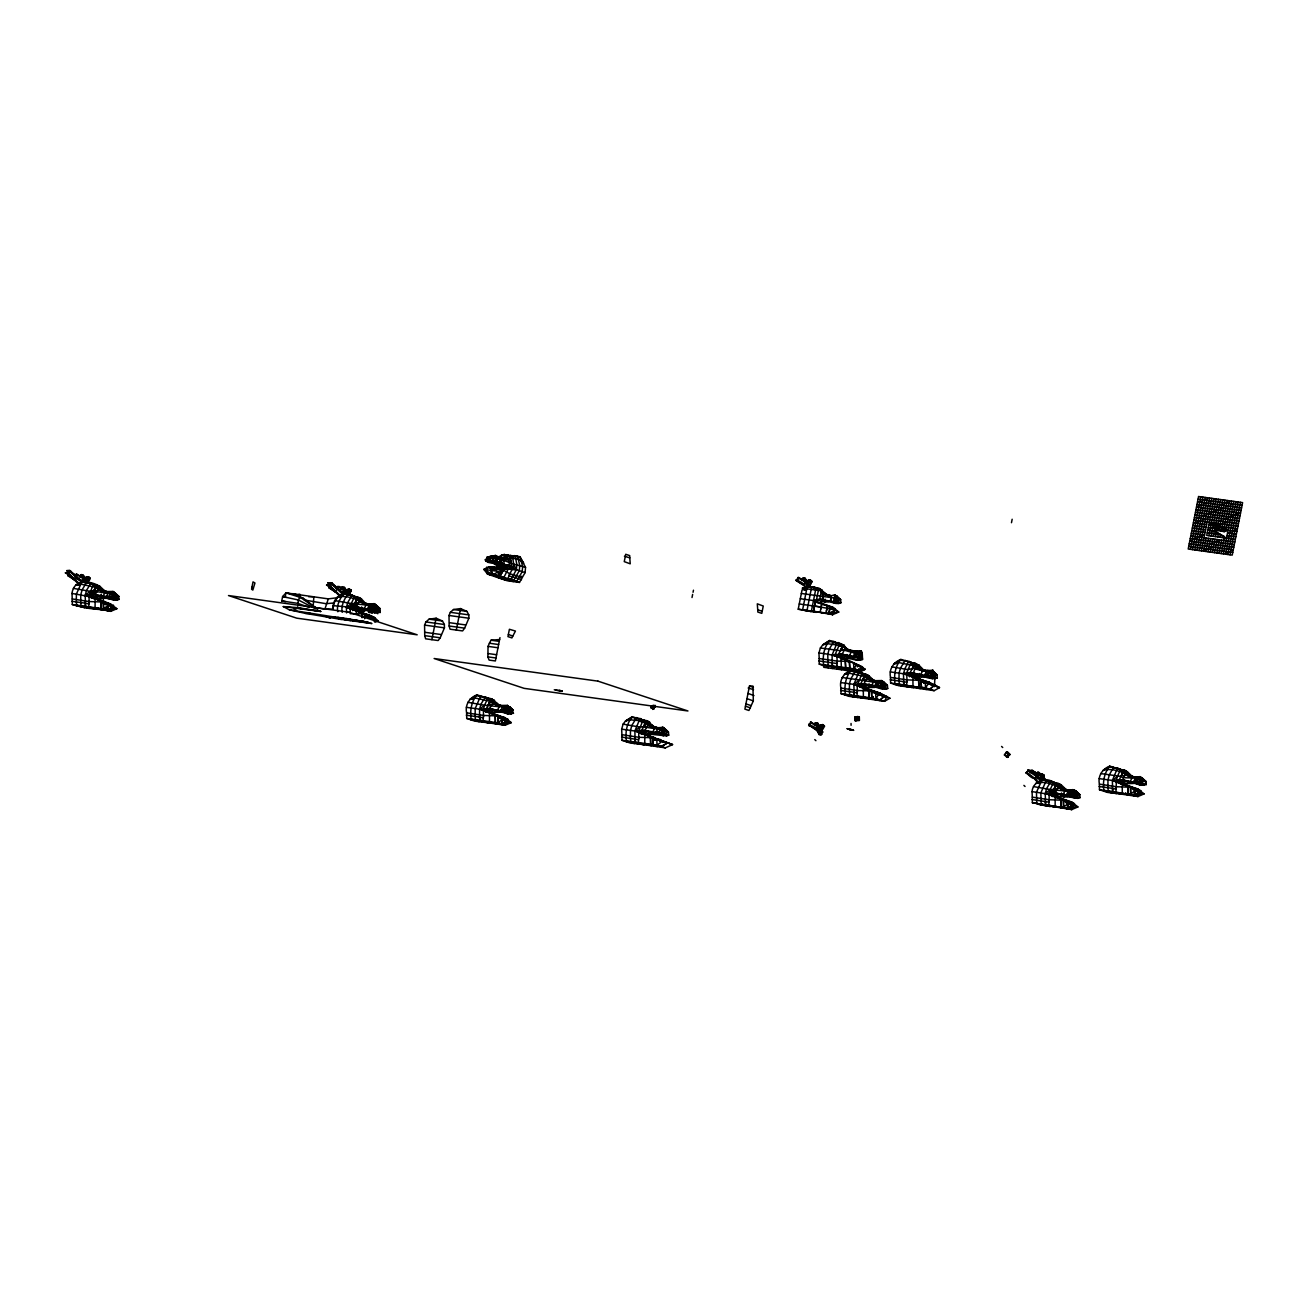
<?xml version="1.0" encoding="UTF-8"?>
<svg xmlns="http://www.w3.org/2000/svg" width="1308" height="1308" viewBox="0 0 1308 1308"><rect width="100%" height="100%" fill="white"/><g stroke="black" fill="none" stroke-linecap="round" stroke-linejoin="round"><path stroke-width="1.5" d="M837.071 665.985L837.055 669.156L838.575 666.557L837.038 669.14L836.515 667.325L832.477 665.985L832.101 662.747L832.15 654.867L837.104 642.931L843.774 645.106L846.276 648.179L852.538 651.956M651.253 708.413L651.221 706.614L653.673 709.181L651.204 707.481M652.741 709.426L654.703 705.911M655.161 707.121L655.128 705.323L653.673 709.181M1041.43 774.238L1041.381 776.723L1043.833 778.407L1043.833 775.039L1042.362 774.025L1041.43 774.238L1042.362 774.025L1042.296 776.462M818.955 653.052L819.2 658.545L837.169 661.096L836.924 666.606L840.913 667.93L841.404 669.745L859.618 672.377L865.062 669.336C851.737 660.376 835.256 654.36 818.955 653.052L820.378 647.983L822.797 644.86L829.566 640.56C841.992 642.015 848.729 655.046 862.315 654.49L862.512 659.494C855.645 662.404 848.401 655.57 841.453 659.608L842.761 658.578L849.53 662.306L846.946 660.327M832.15 654.867L842.761 658.578L832.15 654.867L842.09 654.163L847.78 656.044L849.987 658.431L850.135 655.373M853.454 696.951L845.377 694.27C844.167 685.703 845.606 676.906 851.279 670.056C843.824 672.786 839.082 680.16 840.913 688.057L857.345 690.51L857.018 696.003L863.885 698.276L884.535 701.301L889.914 698.243L880.088 693.142L861.89 686.913M923.857 670.824L917.595 667.064L915.093 663.974L900.885 659.428C893.429 662.142 888.704 669.516 890.519 677.413L906.951 679.882L906.624 685.359L913.491 687.648L934.157 690.673L939.536 687.616L929.694 682.514L905.087 674.241M1052.4 796.605L1052.629 795.444L1071.89 802.082L1077.89 806.954L1071.775 809.57L1037.358 804.109L1067.377 808.393L1067.688 803.864C1058.27 795.002 1044.258 793.466 1032.045 791.634C1032.813 781.023 1046.253 776.069 1054.183 782.838L1051.321 782.053M71.989 593.44L72.234 598.933L89.108 601.549L88.715 607.01L110.771 611.343L116.87 608.727C104.722 598.688 87.145 596.186 71.989 593.44C73.853 578.283 90.792 580.572 100.225 586.622L105.932 592.083L98.182 589.516L93.391 584.349L81.946 581.717L76.387 594.045L76.322 601.925L76.698 605.163L84.791 607.828M499.738 706.107L493.705 702.478L491.203 699.388L476.995 694.842C469.539 697.573 464.814 704.93 466.629 712.844L483.519 715.443L483.11 720.904L489.241 722.932L505.166 725.237L511.281 722.637L505.28 717.765L481.197 709.655M621.66 729.177L621.921 734.671L638.794 737.287L638.386 742.748L644.517 744.775L665.363 747.865L672.557 744.595L634.87 731.009L621.66 729.177L623.099 724.125L625.518 720.986L632.287 716.686L646.479 721.231L648.997 724.321L655.03 727.951L648.997 724.321M1032.045 791.634L1032.306 797.128L1049.18 799.744L1048.771 805.188L1071.775 809.57L1073.149 806.595M1126.499 773.764L1132.532 777.393L1126.499 773.764L1123.981 770.674L1109.789 766.128C1102.333 768.859 1097.592 776.216 1099.423 784.113L1116.296 786.729L1115.888 792.19L1122.019 794.218L1137.944 796.523L1144.059 793.923L1138.074 789.051L1113.975 780.941M498.495 577.858L507.177 580.736L519.472 582.436L525.097 572.61L516.415 569.732L498.021 567.361L488.734 566.855L483.846 569.389L487.573 574.114L498.544 577.858L510.79 579.558L516.415 569.732L516.856 564.451L515.27 556.472L507.291 555.491L499.901 558.794L504.774 557.502M525.097 572.61L525.538 567.329L519.865 556.701L514.191 555.606L508.272 559.432L503.547 560.298L488.391 556.865L485.252 559.889L487.835 562.276L509.777 565.465L516.415 569.732L513.635 564.124L512.491 556.211L502.092 554.772L499.149 556.734C507.014 559.268 517.788 556.129 523.691 563.274L519.865 556.701L522.644 566.364L522.203 571.645L516.578 581.471L504.283 579.771M934.501 686.651L934.975 674.617L932.784 670.154C923.906 671.495 914.733 668.617 909.354 661.374L900.231 660.197L894.116 663.728L897.239 663.467M503.547 560.298L513.635 564.124L513.292 567.786L496.893 565.514L492.871 563.143M753.326 700.924L752.918 686.062L749.451 686.062L744.89 709.132L748.928 710.473L753.326 700.924L746.966 698.635M919.589 673.506L919.164 677.201L916.27 677.985M94.846 609.038L85.51 606.372L85.2 595.271L95.255 594.6L98.182 589.516L105.441 591.559L112.962 591.445L114.941 592.884L114.09 597.903L116.935 600.159L119.044 599.391L118.717 596.35L116.281 593.995M646.479 721.231L630.391 719.858L625.518 720.986L631.633 717.454L640.74 718.632C646.087 724.796 654.082 729.226 662.649 727.199L664.611 728.621L663.777 733.641L666.606 735.897L668.731 735.145L668.404 732.104L665.952 729.733M848.957 650.027L844.935 649.062L861.907 652.496L860.386 660.262L858.538 657.989L842.09 654.163L844.935 649.062L856.527 652.038L861.465 651.27L862.512 659.494M90.138 583.319L91.07 582.894L86.622 590.202L85.2 595.271C97.168 597.135 105.703 605.473 116.87 608.727C102.122 610.983 86.524 608.743 72.3 604.541L72.234 598.933M361.629 606.928L361.155 610.623L359.16 611.686L354.386 609.969M424.724 635.639L424.577 625.093L425.918 621.954L429.073 619.158L436.136 618.21L442.464 621.006L444.377 624.505L444.442 627.84L440.224 637.781L438.164 640.544L425.623 638.811L424.724 635.639L440.224 637.781M449.151 626.009L449.004 615.479L450.344 612.324L453.5 609.528L460.563 608.58L466.891 611.376L468.804 614.874L468.869 618.21L464.651 628.151L462.591 630.93L450.05 629.197L449.151 626.009L464.651 628.151M489.241 722.932L474.788 721.133L466.711 718.452L466.629 712.844M487.982 722.948L479.905 720.267L479.529 717.046L479.595 709.165L481.017 704.096L485.464 696.788C491.971 704.865 501.88 707.71 511.869 709.263L513.455 713.301L508.223 714.021L489.666 708.495L479.595 709.165L466.384 707.35M499.983 637.617L495.372 660.965L489.094 660.099L487.868 656.878L488.048 646.381L489.405 643.242L491.007 640.233L499.623 639.498M644.517 744.775L630.064 742.977L621.987 740.295L621.921 734.671M643.274 744.792L635.181 742.11L634.87 731.009L639.808 719.073L643.062 720.103L638.876 730.6L634.87 731.009L639.825 727.068L643.454 726.954L660.295 729.406L668.404 732.104C658.807 737.418 648.621 729.21 638.876 730.6L649.667 734.18L666.606 735.897L655.897 732.349L641.917 730.011L645.302 723.095L652.676 725.548L655.602 727.82L647.852 725.253L644.942 730.338L656.06 734.033M800.3 598.721L813.494 600.536L819.871 602.824L821.865 601.745L822.34 598.067L825.266 602.22C830.449 600.192 835.796 605.49 840.93 602.726L840.603 599.669L838.15 597.315M837.79 666.704L846.75 669.81L841.338 667.211L841.044 657.842L859.47 665.559L865.062 669.336L858.522 670.366L823.304 665.494L819.266 664.153L819.2 658.545M863.885 698.276L849.055 696.346L840.979 693.665L840.913 688.057M862.266 698.161L854.173 695.48L853.862 684.378L858.8 672.443L865.471 674.601L867.989 677.691L873.286 680.634M869.133 683.855L868.659 687.55L866.664 688.629M913.491 687.648L898.678 685.719L890.585 683.038L890.519 677.413M911.872 687.534L903.795 684.852L903.485 673.751L904.907 668.682L908.422 661.815L919.066 665.298L924.2 670.579L916.254 667.947L907.589 669.533L891.696 666.851M1051.992 806.268L1032.372 802.736L1032.306 797.128M1049.605 805.908L1045.566 804.567L1045.255 793.466L1046.678 788.397L1051.125 781.089C1057.224 788.381 1066.02 791.863 1075.405 793.089L1074.833 795.64L1071.628 796.572L1057.976 793.825M1061.475 792.975L1060.984 796.654L1059.006 797.733M1122.019 794.218L1107.565 792.419L1099.488 789.738L1099.423 784.113M1120.776 794.234L1112.683 791.553L1112.372 780.451L1117.31 768.515L1127.398 771.802L1133.104 777.263L1125.354 774.696L1120.564 769.545L1113.386 767.469L1109.135 766.897L1103.02 770.428C1112.241 767.469 1121.479 772.423 1130.194 774.99M357.542 607.059L363.232 610.901L366.616 603.756L376.099 605.064L375.265 610.084L363.886 608.972M68.114 575.88L68.654 572.185L68.114 575.88L74.327 579.82L75.7 579.493L72.643 577.547M330.662 587.733L329.289 588.06L329.812 584.382L329.289 588.06L335.486 592.017L328.913 587.505L330.761 587.063M89.32 582.992L100.225 586.622L94.111 584.643L96.808 585.494L102.024 590.431L101.713 592.083M344.282 593.194L357.967 597.674L363.199 602.612L362.888 604.263M496.108 705.977L496.37 704.325L493.705 702.478M651.646 726.169L657.319 727.755M870.392 681.19L870.638 679.539L867.989 677.691M874.431 680.716L866.844 678.623L859.748 672.001M920.227 669.271L925.95 670.415M1077.285 792.223L1079.721 794.577L1080.065 797.635L1077.939 798.387L1075.111 796.131L1074.996 791.078L1073.018 789.64L1069.617 790.621C1058.63 788.708 1048.084 779.388 1035.903 783.443L1043.179 779.192M1064.794 789.623L1057.812 783.721L1051.125 781.089M1136.145 780.353L1135.606 782.952L1122.444 779.781L1141.001 785.291L1146.233 784.587L1145.906 781.546L1140.151 776.641L1136.734 777.606L1125.354 774.696L1122.444 779.781L1112.372 780.451L1099.178 778.62M813.87 609.577L815.358 601.942L813.494 600.536L819.789 598.95L828.258 601.598M1004.43 755.027L1006.817 751.789L1009.923 754.16L1007.552 757.414L1004.43 755.027L1005.411 755.354M1006.817 751.789L1008.942 753.833L1006.571 757.087L1008.942 753.833L1009.498 754.765M1007.781 752.116L1009.809 754.863L1006.048 752.28M73.412 588.371L90.154 591.33L92.606 595.32L95.615 587.357L103.005 589.794L103.07 592.034M333.164 605.62L353.781 607.517L356.79 599.538L354.55 596.546L352.244 595.075L343.121 593.897C336.581 596.007 332.036 602.367 333.327 609.283M1069.257 792.452L1068.554 796.016L1055.327 792.795L1052.678 793.515L1055.687 785.552L1052.678 793.515L1045.255 793.466L1050.21 789.525L1053.447 782.544L1042.018 779.895L1036.459 792.239L1036.77 803.341L1040.808 804.682M858.8 668.682L858.506 670.35L855.023 670.857L846.211 669.631L845.311 668.535L845.785 670.35M107.452 609.512L107.828 607.37M485.252 559.889L500.228 561.966L502.256 563.503L492.724 561.067L493.705 556.096L495.47 555.442L503.269 558.859L508.272 559.432L509.777 565.465L494.113 562.391L487.132 557.322L493.705 556.096L500.653 557.927L502.256 563.503L504.348 564.566L503.269 558.859L497.253 557.535L508.272 559.432L499.64 558.254M496.778 560.298L496.288 562.914L503.367 564.566L506.719 568.212L496.043 568.375L493.884 569.601L496.599 568.44L516.415 569.732M495.716 570.157L496.043 568.375L512.245 569.323L509.27 574.817M501.847 723.406L502.877 718.157L479.595 709.165L484.549 705.225L487.786 698.259L476.357 695.611L470.226 699.142L473.349 698.881M835.354 597.56L835.698 603.429L830.433 601.14L831.43 595.745L834.847 594.78L840.603 599.669L833.441 601.696L822.667 599.751L823.844 593.734L818.677 588.813L811.696 586.801L807.298 586.18L802.393 588.159L805.025 590.333M1067.508 807.706L1067.884 805.564M110.15 605.457L110.886 603.855L105.556 602.612L105.229 604.41L105.556 602.612L99.866 600.683L105.049 601.86M71.924 601.32L85.134 603.135L85.592 606.389L103.545 608.939L110.771 611.343L113.502 605.391L108.041 604.852L105.556 602.612M369.216 617.033L362.937 613.517M504.545 719.351L505.28 717.765L499.95 716.522L499.623 718.305L499.95 716.522L494.277 714.577L499.443 715.77M499.95 716.522L502.566 718.059L501.389 723.994L470.749 719.792M655.226 738.366L654.899 740.148L655.226 738.366L649.553 736.42L672.557 744.595L655.226 738.366L660.573 739.609L659.821 741.195M662.78 742.274L663.287 741.178L657.842 739.903L667.701 742.993L652.905 737.745L638.794 737.287M819.871 602.824L832.771 607.19L838.755 612.046L832.64 614.662L813.511 611.294L815.358 601.942L827.424 605.947L826.394 611.179M829.55 614.188L826.035 613.011L827.424 605.947L830.04 607.484L829.01 612.733M928.925 684.1L929.694 682.514L923.939 681.141L923.611 682.956L923.939 681.141L909.91 675.696L909.681 676.857M926.407 683.365L918.543 678.819L903.485 673.751L890.274 671.92M1071.89 802.082L1066.56 800.856L1066.216 802.687L1066.56 800.856L1060.886 798.91L1066.053 800.104M1072.347 804.175L1066.56 800.856M1132.221 787.056L1127.055 785.863L1135.344 789.345L1134.314 794.594M826.918 605.195L821.751 604.002L820.705 609.25M377.44 606.176L379.892 608.547L380.219 611.588L378.094 612.34L377.832 613.697L369.723 610.002L370.229 607.386L369.592 609.953L356.43 606.781L353.781 607.517L351.312 603.511L334.586 600.568M507.978 709.623L508.223 714.021L502.959 711.716L503.449 709.1M884.944 683.103L887.396 685.474L887.723 688.515L885.598 689.267L877.227 686.929L877.717 684.313M1059.284 798.387L1052.629 795.444L1058.924 793.858L1077.939 798.387L1069.568 796.049L1070.058 793.433M1136.227 780.385L1135.736 783.001L1141.001 785.291L1140.756 780.909M483.944 721.607L498.92 723.716L499.28 721.885M91.397 598.377L91.625 597.216L97.92 595.63L111.572 598.377L118.717 596.35L112.962 591.445L116.216 594.372L116.935 600.159L106.389 598.279L95.255 594.6L93.767 591.216L95.615 587.357L80.704 584.12L75.831 585.248L78.971 583.662M96.481 587.112L96.808 585.494M98.247 608.89L98.443 607.926M76.338 605.882L98.46 608.956L98.64 607.991M113.567 595.729L113.829 600.11L100.798 596.432L101.239 594.175M98.46 608.956L104.526 609.822L104.885 607.991M105.572 604.525L105.915 602.743L100.781 600.503L100.994 608.645L107.681 610.869M107.779 606.144L106.994 610.084L112.325 607.239L107.305 610.198L104.526 609.822M108.09 606.242L107.305 610.198L107.632 605.669L103.545 608.939L103.348 602.023L89.108 601.549M103.381 603.299L108.335 604.95L105.915 602.743L89.058 596.579L89.124 602.726M111.769 597.364L111.572 598.377L113.976 595.761L114.761 597.445L119.044 599.391M285.487 601.566L281.743 600.961L282.61 596.579L285.994 592.867L328.308 598.884L337.235 597.723L334.096 602.972L332.886 609.087L324.858 609.185L313.103 607.19L313.871 596.742L308.704 596.726M285.438 595.68L285.994 592.867L296.246 594.944L303.505 598.426L317.648 609.103M324.858 609.185L328.308 598.884M352.244 595.075L347.781 602.383L346.358 607.452L346.604 612.945M352.571 610.558L352.882 608.531L351.443 609.168M354.893 610.313L355.122 609.168L353.389 609.806M358.474 597.887L350.495 595.173M362.823 604.247L363.084 602.955L370.72 604.607L374.137 603.642L379.892 608.547L375.265 610.084L364.131 608.694L363.232 610.901M361.319 612.487L361.629 610.901L360.436 612.177M363.232 613.452L363.542 611.882L361.956 612.7L346.358 607.452L351.312 603.511L354.55 596.546L361.384 598.802L364.18 601.991C355.465 599.424 346.228 594.47 337.006 597.429L340.145 595.859M369.199 617.033L374.677 617.589L378.045 620.924L374.987 622.216M366.175 614.94L369.51 617.131L363.608 613.419M372.012 613.174L372.322 611.637L374.791 613.288L374.824 609.381M372.747 610.574L373.352 607.435M374.104 608.678L370.965 604.999L379.892 608.547L365.978 604.999L356.79 599.538L354.942 603.397L356.43 606.781L378.094 612.34L375.265 610.084L375.527 608.776L380.219 611.588L379.99 612.7L379.156 611.964M431.885 639.677L436.136 618.21M456.312 630.064L460.563 608.58M487.443 558.925L485.971 561.263L492.724 561.067L493.705 556.096L499.46 559.023L500.228 561.966M494.113 562.391L494.31 561.361M493.868 569.585L504.103 568.98L499.999 576.19L489.83 574.784L489.601 572.871M493.443 574.212L513.325 581.586M495.683 570.157L496.043 568.375M496.599 568.44L496.255 570.239L496.599 568.44L488.734 566.855M497.629 563.65L496.958 567.034L498.021 567.361M504.643 578.708L498.708 576.763L498.888 575.798M499.018 576.812L499.215 575.847M504.365 554.968L513.652 556.472M506.981 557.11L507.291 555.491L510.496 556.75M507.7 555.409L516.856 555.998L520.388 557.715M500.326 705.977L491.841 698.897L480.608 696.183L475.196 708.56L475.131 716.441L475.507 719.662L483.584 722.343M483.012 696.837L494.62 700.516L484.532 697.229M485.791 712.271L486.02 711.111L492.315 709.541L505.967 712.288L513.112 710.26L507.357 705.355L499.836 705.47L492.576 703.41L489.666 708.495L502.828 711.666L503.367 709.067M490.876 701.006L491.203 699.388M491.694 699.6L484.222 697.377M521.303 578.152L521.679 576.223M498.561 723.602L498.92 721.771M502.076 724.763L495.389 722.539L495.176 714.413L502.027 719.564L511.281 722.637L501.389 723.994L502.566 718.059L507.896 719.302L505.166 725.237L497.939 722.85L479.987 720.299L479.529 717.046L466.318 715.214M483.519 715.443L497.743 715.934L502.877 718.157L501.7 724.092L498.92 723.716M504.103 709.77L505.967 712.288L506.588 709.149M642.473 720.201L639.726 718.975M641.067 734.115L641.296 732.954L647.591 731.385L658.169 733.575L652.643 732.251L655.112 727.313L657.859 727.886M646.97 721.444L639.498 719.22M626.025 741.636L647.918 744.644L648.114 743.663M639.22 743.451L648.13 744.71L648.327 743.729M638.811 738.464L638.729 732.333L655.602 738.48L655.243 740.263L655.602 738.48L650.452 736.257L650.665 744.383L657.352 746.606M657.842 739.903L660.524 741.015L656.861 739.412L656.992 745.936L660.802 746.459M658.169 740.001L655.602 738.48M661.456 733.101L661.243 734.131L664.905 728.72L662.649 727.199L665.903 730.109L664.905 728.72L664.448 733.199L655.897 732.349L658.66 727.706L664.611 728.621L665.02 730.632L668.404 732.104L664.905 728.72M692.014 597.527L692.635 594.404M693.06 592.279L693.469 590.202M816.715 612.357L798.223 609.217L802.033 589.99L806.774 588.829L820.198 590.676M830.367 601.14L831.43 595.745L823.795 594.094L827.801 595.402L819.315 588.322L811.696 586.801L807.02 610.427L811.058 611.768M814.671 587.783L807.298 586.18L802.621 609.822L806.66 611.163M816.862 588.42L819.969 589.287L815.996 587.962L811.418 611.032L815.473 612.373M818.677 588.813L816.503 599.783L825.266 602.22L825.135 599.178M819.789 598.95L821.195 591.903L824.874 593.129M821.751 604.002L820.116 612.209L823.484 613.338M834.014 611.686L832.64 614.662L828.863 613.419L830.04 607.484L835.387 608.727L832.019 608.776M838.101 597.691L837.104 596.301L834.177 598.001L838.804 603.479L833.441 601.696L834.847 594.78L837.006 596.71M835.976 601.222L837.104 596.301L835.976 601.222L835.665 598.214M828.242 667.93L827.719 666.099L823.664 664.758C822.454 656.191 823.893 647.395 829.566 640.56L822.797 644.86L827.67 643.732L836.401 644.909L846.276 648.179L846.75 649.994L843.774 645.106L838.036 642.506M833.817 642.097L836.793 643.078L828.912 641.312M843.774 645.106L843.447 646.708L845.295 646.97M846.211 669.631L846.57 667.799L849.71 669.14L846.211 669.631L850.249 670.971M855.236 671.037L850.756 669.549M855.448 657.434L856.168 653.869M854.255 669.058L850.609 670.236L858.522 670.366L862.577 666.867L853.568 663.074L853.911 668.829L858.506 670.35L855.383 669.206L855.023 670.857L859.618 672.377M855.154 664.497L857.819 664.873M858.735 656.976L858.538 657.989L838.771 653.738L842.303 646.871L840.374 650.697L820.378 647.983M847.617 674.094L844.51 674.356L850.625 670.824L868.888 675.745L861.596 672.917L868.888 675.745L874.594 681.19M860.075 687.485L860.304 686.34L866.583 684.754L880.251 687.501L887.396 685.474L881.641 680.569L874.104 680.683L866.844 678.623L863.934 683.708L853.862 684.378L840.668 682.563M865.16 676.22L865.471 674.601M865.978 674.814L862.79 673.751M845.017 695.006L872.926 698.848L873.286 697.017M858.212 696.821L873.09 698.897L873.45 697.066M880.856 684.362L880.251 687.501L881.984 685.605L885.598 689.267L883.897 682.089L882.769 687.011L863.934 683.708L882.491 689.234L882.328 686.308M882.769 687.011L883.341 684.133L887.396 685.474L878.469 681.926L882.769 687.011L882.557 684.983M911.071 662.943L908.341 661.701M914.766 665.592L915.093 663.974M924.102 681.19L923.742 683.005L924.102 681.19L909.91 675.696L916.205 674.111L929.857 676.857L937.002 674.83L937.329 677.887C925.933 681.501 915.093 668.993 903.485 673.751M894.623 684.378L925.639 687.959M921.126 681.615L926.538 683.397L923.939 681.141M930.053 675.844L929.857 676.857L932.179 674.339L932.375 676.383L935.22 678.639L913.409 673.031L914.913 668.879L912.706 667.652L913.622 665.739L921.584 668.372L921.666 670.628M934.566 672.476L937.002 674.83L928.091 671.298L932.375 676.383L933.225 671.364L927.274 670.448L924.494 675.091L932.375 676.383L933.634 673.375L937.002 674.83L934.304 673.947M1011.476 522.709L1012.163 519.243M1053.807 782.691L1048.542 780.811L1049.441 782.086M1057.404 785.797L1057.812 783.721M1058.303 783.933L1050.831 781.71M1069.503 796.049L1070.206 792.485M1032.372 802.736L1067.361 808.393L1068.145 804.436M1069.045 803.079L1077.89 806.954L1068.145 807.625M1073.018 789.64L1069.045 790.163L1066.282 794.806L1069.257 794.332L1070.68 791.863L1074.996 791.078L1065.497 789.754L1063.028 794.708L1071.628 796.572L1071.841 795.558M1062.93 789.002L1070.565 790.653L1073.966 789.689L1079.721 794.577L1072.576 796.605L1072.789 795.591M1075.405 793.089L1069.862 791.013L1079.721 794.577L1077.694 794.365L1076.239 791.209L1075.111 796.131L1074.326 794.724L1074.162 796.098L1066.282 794.806M1075.111 796.131L1076.239 791.209M1114.04 767.682L1116.999 768.663L1113.386 767.469L1109.397 774.777L1107.974 779.846L1107.909 787.727L1108.285 790.948L1116.362 793.629M1118.258 768.074L1117.31 768.515M1124.488 770.886L1115.789 768.123M1103.527 791.078L1125.42 794.087L1125.616 793.106M1116.721 792.893L1125.632 794.152L1125.828 793.171M1136.374 779.437L1135.671 783.018L1119.419 779.47L1122.804 772.538L1120.956 776.396L1100.6 773.568M1135.344 789.345L1134.183 795.28L1137.944 796.523L1140.69 790.588L1135.344 789.345L1139.431 792.403L1134.183 795.28L1125.42 794.087M1120.564 769.545L1117.326 776.511L1112.372 780.451L1135.671 789.443L1134.494 795.378L1125.632 794.152M1125.681 785.421L1118.814 782.397L1125.093 780.827L1138.745 783.574L1138.957 782.544M1120.956 776.396C1125.027 780.304 1147.247 774.107 1141.279 783.083L1144.108 785.34L1130.145 781.694L1132.614 776.756L1142.26 778.113L1145.906 781.546L1143.862 781.317M1190.394 549.311L1200.793 496.844M1192.602 549.622L1203 497.154M1194.809 549.916L1205.191 497.449M1197 550.227L1207.398 497.759M1199.207 550.537L1209.589 498.054M1201.398 550.832L1211.797 498.364M1203.605 551.142L1206.205 538.029M1213.987 498.675L1206.728 535.397L1235.324 539.354M1205.812 551.436L1208.396 538.324M1208.919 535.708L1216.195 498.969M1208.003 551.747L1210.603 538.634M1211.126 536.002L1218.402 499.28M1210.211 552.058L1212.81 538.929M1213.317 536.313L1220.593 499.574M1215.868 530.688L1216.947 525.195L1211.306 523.625L1208.805 524.9L1237.401 528.857M1212.402 552.352L1215.001 539.239M1215.524 536.607L1222.8 499.885M1221.214 553.578L1224.55 536.672L1214.364 531.064L1217.503 530.28L1218.304 526.225L1216.947 525.195M1214.609 552.663L1217.208 539.534M1217.732 536.918L1218.435 533.304M1218.304 526.225L1225.007 528.465L1226.43 530.835L1224.337 531.653L1218.958 530.672L1224.991 500.196M1216.8 552.957L1219.399 539.844M1219.923 537.228L1220.478 534.432M1221.116 531.195L1227.198 500.49M1219.007 553.268L1221.607 540.155M1222.13 537.523L1222.522 535.544M1223.323 531.506L1229.406 500.8M1224.337 531.653L1224.975 528.432M1223.748 536.231L1223.454 537.702L1224.55 536.672M1225.645 531.146L1231.596 501.095M1223.405 553.873L1233.804 501.405M1225.612 554.183L1235.995 501.7M1227.803 554.478L1238.202 502.01M1230.01 554.788L1240.393 502.321M656.861 739.412L667.571 742.944L661.161 746.476L656.812 745.151M492.969 574.147L498.708 576.763M799.253 603.969L814.557 606.095L813.511 611.294L798.223 609.217M813.919 609.266L813.511 611.294L828.863 613.419L838.755 612.046L830.04 607.484M871.733 681.157L871.684 678.917L864.294 676.465L860.926 683.397L877.161 686.945L877.635 684.28M1068.489 795.967L1069.028 793.367M105.539 604.525L105.915 602.743M108.335 604.95L103.348 602.023L103.545 608.939M855.923 654.768L855.383 657.384L849.268 655.897L851.917 651.008L861.465 651.27L855.955 651.58L853.176 656.207L861.056 657.499L861.318 656.191M1135.001 792.566L1135.671 789.443L1127.97 785.699L1128.166 793.825L1134.87 796.049M926.538 683.397L929.694 682.514L912.886 676.89L913 686.209L920.26 688.613M496.648 560.282L496.092 562.898L487.835 562.276L489.421 559.742M107.125 609.397L107.583 607.288M494.342 569.65L486.625 567.378L487.573 574.114L498.561 575.634L519.472 582.436M95.255 594.6L114.09 597.903L115.218 592.982L116.216 594.372M513.455 713.301L503.596 710.031L500.621 710.506L508.501 711.797L509.482 706.827L503.384 705.862L500.621 710.506L497.367 710.408L499.836 705.47L502.321 707.138M1135.949 779.781L1138.745 783.574L1141.949 782.642L1142.26 778.113L1137.796 778.849L1136.374 781.317L1133.398 781.792L1136.161 777.148L1140.151 776.641L1143.405 779.552L1142.26 778.113L1137.796 778.849L1136.979 777.998L1145.906 781.546L1142.26 778.113M502.583 558.287L497.253 557.535L502.501 558.647M73.101 577.825L74.572 579.084L76.469 576.305L69.864 570.533L66.692 570.68L70.828 571.351L68.13 574.457L65.4 572.871L68.932 574.13M330.09 586.327L326.575 585.052L329.305 586.638L331.987 583.531L327.85 582.861L331.038 582.714L337.644 588.486L335.747 591.281L334.259 590.022M106.389 598.279L99.98 598.426L89.206 594.862L93.391 584.349M372.061 612.929L370.965 611.31L370.687 612.733L369.248 610.885L368.938 612.504L367.548 610.476L361.155 610.623L350.364 607.043L351.312 603.511L365.978 604.999M499.215 706.729L484.549 705.225L483.6 708.756L494.375 712.337L500.784 712.19M862.054 673.473L857.868 683.97L868.659 687.55L875.052 687.403M1045.255 793.466L1051.681 795.411L1054.689 794.659L1049.261 793.057L1050.21 789.525L1064.875 791.013M1117.326 776.511L1116.378 780.042L1127.169 783.623L1133.562 783.476M115.218 592.982L114.663 595.009L118.717 596.35L116.69 596.137M92.606 595.32L93.767 591.216L110.624 593.668L118.717 596.35L116.02 595.451M353.781 607.517L354.942 603.397M253.409 588.11L252.836 590.088L251.577 589.205L253.016 581.88L254.962 582.992L253.409 588.11L251.986 587.129M82.159 582.42L82.142 580.654L83.712 578.725L84.628 579.379M337.415 586.818L337.889 588.028C335.224 583.221 350.282 590.595 342.974 593.701L343.334 594.6M796.196 580.49L798.469 577.335L806.153 581.798L804.011 583.973L804.616 585.494M798.599 579.166L797.896 577.596L798.926 578.299M808.753 725.073L809.08 724.223M820.508 725.008L823.01 724.632L820.508 725.008L823.01 724.632L824.58 726.545L820.41 728.245L818.121 726.627L816.225 729.423L817.811 730.404M522.186 577.417L509.842 573.754L507.847 578.872L498.511 577.58M495.47 555.442L487.132 557.322L500.048 558.483L492.724 561.067L493.492 559.235L492.446 560.413M832.64 614.662L834.226 611.212M1069.437 807.396L1068.685 809.096L1065.17 807.919M1071.775 809.57L1073.361 806.12M1137.944 796.523L1139.53 793.073M502.893 711.732L486.641 708.184L490.026 701.251L497.4 703.704L497.465 705.944M877.521 698.407L876.736 700.107L869.28 697.638L854.255 695.513L853.797 692.259L840.603 690.428M112.995 606.487L113.502 605.391M507.39 720.397L507.896 719.302M1140.184 791.683L1140.69 790.588M929.775 689.332L903.877 684.869L903.419 681.631L890.208 679.8M1032.306 776.968L1025.946 772.881C1025.979 771.377 1031.799 779.748 1034.579 778.162C1041.315 774.761 1026.469 767.207 1028.153 771.033L1036.083 776.118M1028.529 770.232L1025.946 772.881M488.178 705.11L490.026 701.251L475.098 698.014L470.226 699.142M643.454 726.954L645.302 723.095L639.105 721.051M842.09 677.495L862.446 680.324L864.294 676.465L849.383 673.228L844.51 674.356M512.834 636.015L511.919 637.928L507.945 636.604L509.401 629.279L515.45 631.061L512.834 636.015L508.354 634.527M911.104 662.649L906.591 673.048L919.164 677.201L924.805 676.808M101.517 595.238L99.98 598.426L97.986 599.505M821.865 601.745L823.402 598.557M931.819 685.147L932.359 684.068L918.265 679.195L926.375 682.302M87.734 577.073L88.584 576.73L86.083 577.106L88.535 576.763L90.17 578.643L89.091 580.817L86.312 581.946M86.835 580.18L88.29 581.128L89.99 577.695L85.821 579.395L84.35 578.447L88.584 576.73L86.083 577.106M347.993 592.377L349.449 593.325L351.149 589.892L347.258 589.287M811.549 581.651L810.404 580.082L807.968 580.425L810.47 580.049L807.968 580.425M822.634 725.286L817.974 726.659L818.775 726.349L810.437 722.163L816.029 725.515M823.026 728.409L824.416 725.597L820.23 727.297M911.692 669.582L913.622 665.739L898.988 662.6L894.116 663.728M116.935 600.159L106.21 596.611L108.989 591.968L114.941 592.884L115.349 594.895L109.807 592.818L114.09 597.903L113.894 595.859M367.385 608.792L370.148 604.149L374.137 603.642L376.099 605.064L371.783 605.849L370.36 608.318L367.385 608.792L378.094 612.34M857.345 666.884L857.885 665.805L865.062 669.336L855.023 670.857M885.598 689.267L874.889 685.719L877.652 681.092L883.603 681.991L884.012 684.002L862.446 680.324M356.43 606.781L359.34 601.696L370.72 604.607L359.34 601.696L364.965 603.577M1060.919 794.643L1055.327 792.795L1058.237 787.71L1069.617 790.621L1058.237 787.71L1062.031 788.986M476.357 695.611L476.995 694.842C471.338 701.693 469.899 710.489 471.109 719.057L479.186 721.738M631.633 717.454L632.287 716.686C626.614 723.537 625.175 732.333 626.385 740.9L634.462 743.582M900.231 660.197L900.885 659.428C895.212 666.279 893.789 675.075 894.983 683.643L903.076 686.324M1109.135 766.897L1109.789 766.128C1104.115 772.979 1102.677 781.775 1103.887 790.343L1111.964 793.024M912.706 667.652L910.106 672.623L922.107 676.596M1033.712 772.374L1033.99 771.556L1042.574 776.56L1042.165 777.312M81.341 575.144L83.205 574.915L87.145 582.027M340.865 589.303L341.993 587.21L344.364 587.112L348.32 594.208L350.985 595.663M342.5 587.325L346.784 593.832M801.575 580.441L802.703 578.332L805.074 578.234L810.012 587.129M802.098 580.572L803.537 577.858L808.475 586.736M806.513 589.319L807.641 587.227L802.703 578.332L805.074 578.234L809.211 586.082M814.083 724.943L815.244 722.915L817.614 722.817L822.552 731.712L821.62 734.54L819.249 734.638L815.097 727.166M815.767 723.046L821.015 731.319L822.552 731.712M819.249 734.638L821.015 731.319M828.177 643.144L829.566 640.56M498.561 575.634L502.059 569.503L492.822 574.833L490.778 570.353L497.907 571.334L498.561 575.634L502.059 569.503L509.842 573.754M86.214 582.273L86.998 581.831L82.224 589.597L80.785 594.649L80.736 602.53L81.112 605.768L89.189 608.449M347.372 594.47L348.157 594.012L347.372 594.47C344.135 599.865 340.848 605.8 342.206 612.34M635.884 718.027L636.669 717.569L631.895 725.335L630.472 730.404L630.407 738.284L630.783 741.505L638.86 744.187M833.948 641.443L829.174 649.193L827.751 654.262L828.078 665.38L832.117 666.72L832.656 668.535M855.661 670.939L850.887 678.705L849.464 683.773L849.399 691.654L849.775 694.875L857.868 697.556M904.498 660.753L905.283 660.311L900.493 668.077L899.07 673.146L899.021 681.027L899.397 684.248L907.474 686.929M1046.269 780.467L1049.883 781.661L1046.269 780.467L1040.857 792.844L1041.168 803.962L1045.206 805.303M499.999 576.19L503.155 570.615M106.21 596.611L109.202 596.137L110.624 593.668L113.649 593.113M503.596 710.031L505.019 707.563L509.482 706.827L513.112 710.26L510.414 709.361M655.897 732.349L658.872 731.875L660.295 729.406L663.319 728.867M853.176 656.207L856.168 655.749L857.574 653.281L860.599 652.725M874.889 685.719L877.864 685.245L879.287 682.776L882.311 682.236M924.494 675.091L927.486 674.617L928.909 672.149L931.934 671.609M1040.694 779.65L1042.574 776.56M74.572 579.084L67.444 572.871L65.4 572.871L67.738 573.133L73.788 579.411M335.747 591.281L328.619 585.068L326.575 585.052L328.913 585.314L334.946 591.592M1033.99 771.556L1042.362 776.87M653.624 705.176L655.194 706.255L652.757 708.56L651.286 707.546L652.708 705.437M1007.994 756.809L1004.544 754.34M82.044 582.665L82.29 581.864L85.429 582.861L83.696 581.308L81.685 582.338L70.256 571.302M329.959 585.69L329.06 585.87L340.603 597.004M331.414 583.482C334.063 581.946 327.049 586.932 329.861 585.592M510.692 579.542L512.818 576.844L521.5 579.722M340.031 596.857L342.402 594.437M805.924 589.712L807.51 587.75M1029.887 772.848L1031.93 770.314L1032.911 770.641L1042.263 780.762M1037.604 772.636L1039.043 772.39L1045.73 779.617M84.284 578.479L76.583 574.016L74.556 576.256L82.142 580.654M77.058 574.98L76.142 574.572M804.044 585.739L796.098 580.441L796.539 579.64L804.011 583.973M796.915 580.785L796.425 579.575M809.194 724.518L808.998 725.924L811.009 721.918M809.456 725.368L816.584 730.322M66.692 570.68L69.864 570.533L67.738 573.133M68.13 574.457L70.828 571.351M328.913 585.314L331.038 582.714L327.85 582.861M329.305 586.638L331.987 583.531M492.724 561.067L493.656 560.02M505.967 712.288L508.289 709.754L508.501 711.797L511.33 714.054L510.627 708.266L509.482 706.827L505.019 707.563L504.201 706.712L513.112 710.26L509.482 706.827L505.019 707.563L508.501 711.797L509.744 708.789M833.441 601.696L836.548 598.328L840.603 599.669L839.344 598.688M1071.628 796.572L1073.378 794.675L1074.162 796.098L1070.68 791.863L1073.705 791.307M1072.576 796.605L1075.683 793.237M1138.745 783.574L1140.494 781.677L1141.279 783.083L1133.398 781.792M1143.192 780.647L1145.906 781.546L1141.851 780.189L1141.949 782.642L1146.233 784.587M70.321 571.367L82.486 582.06M329.273 586.066L332.003 583.008L343.661 594.241L342.859 594.519M89.206 594.862L94.732 589.27L96.923 591.38L92.852 593.963M350.364 607.043L355.907 601.467L358.098 603.56L354.01 606.144M1049.261 793.057L1054.804 787.465L1056.995 789.574L1052.907 792.141M861.056 657.499L862.315 654.49L856.773 652.43L861.056 657.499L858.538 657.989L860.272 656.093L861.056 657.499L860.86 655.471M497.939 722.85L497.743 715.934L497.939 722.85L502.027 719.564L501.7 724.092L506.719 721.133L502.877 718.157M1049.18 799.744L1063.404 800.218L1063.6 807.134L1067.688 803.864L1072.38 805.417L1067.361 808.393M1116.296 786.729L1130.521 787.22L1130.717 794.136L1134.821 790.85L1144.059 793.923L1134.183 795.28L1112.765 791.585L1112.307 788.332L1099.112 786.5M85.2 595.271L90.154 591.33L93.767 591.216M858.816 680.438L853.862 684.378L884.273 696.379L880.284 699.894L872.926 698.848M509.025 561.737L510.692 560.462L510.382 558.271L511.101 562.685M621.987 740.295L657.09 745.119L662.339 741.211L667.472 742.911L661.292 746.525L648.13 744.71M358.343 611.457L359.847 610.362L359.536 611.882L374.677 617.589L371.325 617.638M854.974 720.594L859.405 720.332L859.323 716.931L857.378 716.604L854.876 717.193L854.974 720.594L859.405 720.332M862.315 654.49L860.926 655.455L862.185 656.452L860.141 656.24L860.386 660.262M1031.145 770.772L1031.93 770.314L1041.299 780.435L1040.514 780.892L1031.064 770.69L1032.911 770.641L1036.786 775.66M1043.964 779.764L1037.277 772.521L1038.062 772.063L1046.089 780.745M501.389 723.994L506.588 721.084L502.566 718.059M828.863 613.419L834.063 610.509M1067.998 808.328L1073.198 805.417M492.397 713.416L494.375 712.337M636.473 731.499L647.673 735.243L649.667 734.18M1125.174 784.686L1127.169 783.623M355.514 610.509L357.444 609.479L357.133 611.049L355.514 610.509L359.16 611.686M507.831 554.755L502.092 554.772L512.213 556.047M76.6 575.536L76.583 574.016M490.778 570.353L493.999 568.898M343.595 594.045L344.854 593.489L343.121 593.897C339.933 599.342 336.303 605.097 337.807 611.735M1042.476 780.059L1043.751 779.503M501.504 559.611L503.269 558.859M346.98 591.576L347.16 592.524L351.329 590.824L348.893 589.254L349.694 588.943L345.525 590.644L346.98 591.576L351.149 589.892L350.25 592.998L347.47 594.143M809.668 580.376L810.47 580.049L806.235 581.766L807.69 582.714L811.859 581.03L810.96 584.136L808.181 585.265M820.721 729.848L823.5 728.72L821.571 727.461M74.801 575.863L76.469 576.305M335.96 588.044L337.644 588.486M490.974 570.386L493.312 574.899L483.846 569.389L490.974 570.386L494.489 568.964M349.449 593.325L350.25 592.998L348.304 591.739M504.512 554.281L503.155 554.805L517.723 556.799L519.75 565.399L519.309 570.68L513.684 580.523L501.389 578.823M802.393 588.159L810.453 586.131M844.886 655.243L847.012 654.556L847.29 658.218L844.886 655.243L838.591 656.829M841.6 656.076L844.772 655.128L844.33 658.823L841.6 656.076L835.272 654.163L839.785 643.781L833.18 641.885M369.657 610.019L359.079 607.828L352.8 609.397L346.358 607.452M68.212 575.193L74.327 579.82M74.85 576.141L76.6 576.37L71.94 573.411M296.246 594.944L299.712 594.159L300.235 597.576M840.374 650.697L843.595 649.994L851.246 652.251M1055.638 794.692C1061.72 798.518 1068.538 795.444 1074.833 798.338L1074.587 793.956M491.759 557.96L487.132 557.322L493.705 556.096L499.46 559.023L492.92 557.829M487.132 557.322L493.705 556.096L499.46 559.023M1032.453 772.243L1034.17 771.916L1037.62 775.579L1035.119 772.946M1035.609 779.143L1037.326 778.816M114.941 592.884L110.624 593.668L113.322 594.568M861.907 652.496L857.574 653.281L860.288 654.163M664.611 728.621L660.295 729.406L659.477 728.556L665.02 730.632L663.467 730.632M375.837 607.19L376.393 605.163L377.849 608.318M858.686 717.046L856.822 717.52M850.609 670.236L854.124 669.745L849.791 668.323L849.383 661.341L837.169 661.096M374.807 605.31L371.783 605.849L374.48 606.749M374.219 621.447L378.045 620.924L368.807 617.85L361.956 612.7L362.087 617.425M357.983 611.523L350.217 608.776L350.282 613.73L366.943 613.893L366.126 615.643L369.477 614.4L368.807 617.85L364.507 614.22L364.605 617.67M78.954 584.97L75.831 585.248L78.938 585.216M334.096 602.972L325.954 603.675L304.404 600.029M489.65 556.407L493.705 556.096M851.067 729.504L847.306 728.67M852.587 730.011L851.639 729.815L853.568 730.338L849.513 729.521M862.152 687.73L880.088 693.142L876.932 693.305L862.446 687.828M1071.154 803.684L1074.506 803.619L1069.176 802.393M283.28 606.585L320.787 611.474L297.815 607.631L283.28 606.585L289.379 609.839L333.442 616.869L341.552 619.42L371.93 623.524L337.513 618.079M289.379 609.839L305.402 613.387L310.585 613.403M906.951 679.882L921.061 680.324L933.896 685.735L929.906 689.251L925.361 688.597M857.345 690.51L871.455 690.951L884.273 696.379L880.153 699.845L873.09 698.897M499.149 556.734L501.029 556.767M635.099 718.599L638.288 718.681M554.265 689.774L562.162 691.115L559.219 690.362L560.854 690.673M500.326 568.555L508.142 569.127L503.825 577.482L493.901 576.109M494.8 563.879L511.755 566.217L510.692 560.462M512.491 556.211L515.27 556.472M513.635 564.124L525.538 567.329M915.714 663.483L908.112 661.962L915.714 663.483L919.066 665.298L919.164 667.538M89.827 583.482L92.917 583.793M355.286 596.824L361.384 598.802L354.092 595.99L354.615 596.857M1127.414 774.025L1127.398 771.802L1124.618 770.183L1118.438 769.055M652.676 725.548L647.117 720.741L640.936 719.613M1055.997 783.329L1061.229 784.849L1055.131 782.871L1061.229 784.849L1066.936 790.31L1062.979 788.642L1070.565 790.653M863.28 687.518L869.019 691.327L869.28 697.638L884.535 701.301L886.922 696.445L863.28 687.518L863.394 696.837L870.654 699.24M305.402 613.387L341.323 619.485L333.442 616.755M346.751 618.586L368.48 622.379L350.724 619.894M506.719 568.212L496.958 567.034L496.893 565.514M907.834 686.193L929.775 689.218L933.896 685.735L925.246 682.073L925.524 687.812L934.157 690.673M89.549 607.713L91.625 607.975M503.367 564.566L496.19 562.931M819.266 664.153L853.911 668.829L856.577 664.873L862.054 667.554M921.388 687.289L921.061 680.324L921.388 687.289L925.524 687.812L928.255 683.871L936.528 685.817L918.543 678.819L918.886 687.011L926.342 689.48M814.557 606.095L833.229 609.266M647.918 744.644L653.837 745.429M654.196 745.56L656.992 745.936M1198.079 499.166L1242.077 505.248M1197.556 501.781L1241.554 507.864M1197.033 504.414L1241.047 510.496M1196.509 507.03L1240.524 513.112M1196.003 509.662L1240 515.744M1195.479 512.278L1239.477 518.36M1194.956 514.911L1238.97 520.976M1194.433 517.527L1238.447 523.609M1193.91 520.159L1237.924 526.225M1193.403 522.775L1206.597 524.606M1192.88 525.407L1206.074 527.222M1208.281 527.533L1236.878 531.473M1192.356 528.023L1205.567 529.854M1207.758 530.149L1216.554 531.375M1227.558 532.879L1236.371 534.105M1191.833 530.639L1205.044 532.47M1207.235 532.781L1220.904 534.661M1227.051 535.512L1235.847 536.721M1191.326 533.272L1204.521 535.086M1190.803 535.888L1234.801 541.97M1190.28 538.52L1234.294 544.602M1189.757 541.136L1233.771 547.218M1189.234 543.768L1233.248 549.851M1188.727 546.384L1232.725 552.466M624.423 556.243L629.786 557.862L630.227 563.83L624.259 561.623L625.714 554.281L629.688 555.606L629.786 557.862M801.33 593.472L836.548 598.328M814.541 606.045L821.195 606.977M485.971 561.263L502.256 563.503M453.5 609.528L466.891 611.376M818.89 660.932L837.055 663.548M450.344 612.324L468.804 614.874M449.004 615.479L468.869 618.21M841.404 669.745L823.844 667.325L823.304 665.494M429.073 619.158L442.464 621.006M890.585 683.038L903.795 684.852M449.592 622.706L465.534 624.913M425.918 621.954L444.377 624.505M424.577 625.093L444.442 627.84M333.475 616.738L346.669 618.553L354.762 621.235M491.007 640.233L499.247 641.361M425.165 632.336L441.107 634.527M489.405 643.242L498.626 644.517M840.979 693.665L854.173 695.48M488.048 646.381L497.988 647.754M748.16 688.024L753.522 689.627M488.309 653.575L496.599 654.719M487.868 656.878L495.961 657.989M72.3 604.541L85.51 606.372M847.028 728.703L851.361 729.488M849.219 729.553L853.568 730.338M555.557 690.199L562.162 691.115M1140.968 780.075L1141.851 780.189M1046.433 781.089L1049.359 781.497M467.806 702.282L484.549 705.225M1099.488 789.738L1112.683 791.553M623.099 724.125L639.825 727.068M1057.485 785.34L1059.333 785.585M1033.484 786.566L1050.21 789.525L1052.678 793.515M621.611 737.058L638.615 739.723M466.711 718.452L479.905 720.267M1031.996 799.515L1049 802.164M812.284 587.554L815.325 587.995L814.802 587.112M1051.419 782.462L1054.444 782.903L1053.937 782.02M281.743 600.961L297.684 603.348L309.244 607.403M299.614 608.302L320.787 611.474M914.913 668.879L933.634 673.375L932.784 670.154L933.225 671.364L928.909 672.149L931.607 673.048M292.583 593.636L296.164 594.322M493.018 567.034L500.637 568.604M903.419 681.631L906.804 682.318M853.797 692.259L857.198 692.946M847.993 729.014L848.941 729.21M850.2 729.88L851.148 730.06M1131.992 777.998L1125.354 774.696L1136.734 777.606L1129.147 775.595L1133.104 777.263M508.959 576.027L512.818 576.844M815.358 601.942L820.279 603.004M870.588 679.882L874.414 680.716M1129.147 775.971L1136.734 777.606L1129.196 775.611M1120.662 783.803L1125.599 784.865M1054.493 796.85L1059.415 797.913M93.489 598.623L98.411 599.685M643.307 734.393L641.296 732.954L643.454 734.458M644.909 734.736L654.719 737.614M496.321 704.669L500.13 705.503L492.576 703.41L498.184 705.29M492.805 713.579L483.453 710.489L483.519 716.637M1112.307 788.332L1116.116 789.165M85.134 603.135L88.928 603.969M479.529 717.046L483.339 717.879M286.305 597.413L282.61 596.579L298.355 599.98L315.604 608.825M1049.588 781.039L1048.542 780.811L1049.915 782.249M87.522 582.583L88.568 582.812M917.251 678.345L906.787 674.879L907 681.076M862.299 687.763L867.645 688.989M877.096 686.896L871.635 685.621L874.104 680.683L876.589 682.351M362.839 613.272L366.207 614.057M108.433 597.772L102.956 596.513L105.441 591.559L107.926 593.227M827.424 605.947L832.771 607.19M1132.728 787.808L1138.074 789.051M366.714 614.809L372.061 616.052M856.168 655.749L861.727 657.057M927.486 674.617L937.329 677.887M877.864 685.245L887.723 688.515M1136.374 781.317L1141.949 782.642M370.36 608.318L375.936 609.642M1069.257 794.332L1074.833 795.64L1074.424 794.774M109.202 596.137L114.761 597.445M658.872 731.875L668.731 735.145M874.333 691.769L880.088 693.142M657.335 727.673L647.852 725.253L654.49 728.556M882.736 694.695L871.52 692.243M348.5 594.944L344.511 587.766L341.993 587.21L345.95 594.306M844.935 649.062L856.527 652.038L851.917 651.008L854.892 652.839M1141.066 781.039L1141.279 783.083L1137.796 778.849L1142.522 780.075M831.43 595.745L823.844 593.734L823.321 596.497L821.195 591.903M102.024 590.431L105.343 592.213L101.975 590.415L107.681 591.935L99.31 588.567M502.059 705.829L496.419 704.325L499.018 705.421M838.215 643.471L841.077 644.255M914.832 664.023L911.202 662.273M1122.182 770.298L1127.398 771.802M93.44 584.676L96.547 585.526M1217.503 530.28L1218.958 530.672M359.079 607.828L362.022 608.629M97.92 595.63L100.847 596.448M936.528 685.817L926.538 682.662M285.994 592.867L303.505 598.426M855.465 684.869L860.304 686.34M916.385 664.448L919.066 665.298M351.296 595.516L354.55 596.546M1058.564 798.436L1049.114 794.774L1049.18 800.921M500.326 716.637L486.02 711.111M815.996 587.962L822.094 589.941L822.111 592.164M811.696 586.801L815.325 587.995M757.724 609.79L757.822 612.046L761.796 613.354L763.251 606.029L757.299 603.822L757.724 609.79L762.221 611.277M908.422 661.815L912.395 663.123M922.14 669.892L916.254 667.947L922.565 671.135M845.328 661.472L845.671 667.799L849.71 669.14M872.469 680.503L866.844 678.623L873.482 681.942M881.984 683.675L879.287 682.776L883.603 681.991L881.641 680.569L884.895 683.479M1137.796 778.849L1140.494 779.748M871.782 697.916L871.455 690.951L871.782 697.916L879.859 700.597M1128.788 795.199L1122.264 793.024L1122.28 783.754L1125.534 785.176M1006.686 756.384L1008.321 756.923M1038.83 772.979L1037.277 772.521M856.495 717.422L855.187 716.98L855.285 720.381M1050.193 781.514L1056.864 783.688L1059.382 786.762M1064.009 788.037L1060.314 786.811L1061.736 789.869M1077.024 793.694L1079.721 794.577L1076.353 793.122M749.451 686.062L753.424 687.387M1061.802 794.659L1067.393 796.507M1060.902 800.561L1061.05 806.84L1064.581 808.001M1059.251 807.118L1062.619 808.246M1058.515 807.15L1055.147 806.039L1055.164 796.768L1058.483 798.207M745.92 703.884L751.07 705.601M1052.629 806.202L1055.85 807.265M1050.553 805.941L1054.591 807.281M1046.155 805.336L1050.193 806.676M745.462 706.222L750.449 707.873M1041.757 804.731L1045.795 806.071M352.669 609.577L360.763 612.258M362.152 620.826L368.856 623.049M356.25 620.025L362.774 622.199M349.874 619.191L356.005 621.218M342.271 617.948L350.364 620.63M337.873 617.343L345.95 620.025M639.808 719.073L649.896 722.359L647.117 720.741M662.992 730.305L660.295 729.406L663.777 733.641L663.565 731.597M657.09 745.119L665.363 747.865M653.133 744.661L652.905 737.745L653.133 744.661L656.665 745.838M651.286 745.756L644.762 743.582L644.779 734.311L649.749 736.486M505.019 707.563L507.717 708.462M500.621 710.506L511.33 714.054M103.79 591.396L98.182 589.516L104.82 592.818M496.01 723.913L489.486 721.754L489.503 712.468L494.473 714.642M101.615 610.002L95.092 607.844L95.108 598.574L100.078 600.748M874.496 691.818L868.643 689.823L874.218 691.147L878.028 693.845M1133.104 787.923L1127.153 785.895M1060.134 798.943L1065.987 800.937L1060.837 798.697L1061.05 806.84M362.708 613.436L367.09 614.923M868.904 677.969L871.684 678.917M494.637 702.739L497.4 703.704M930.724 684.411L939.536 687.616L925.246 682.073L930.855 684.46M747.996 693.387L753.964 695.611M297.815 607.631L301.412 608.988M324.907 616.117L330.156 618.194M827.801 595.402L823.844 593.734L831.103 597.609M363.166 602.612L365.782 603.707M651.678 726.169L655.602 727.82M852.031 657.924L857.934 660.426L857.688 657.483M841.044 657.842L842.761 658.578M1125.093 780.827L1130.57 783.149M866.583 684.754L872.06 687.092M647.591 731.385L653.068 733.706M492.315 709.541L497.792 711.863M845.36 660.524L849.53 662.306M875.624 692.7L881.249 695.088L875.624 692.7L875.902 698.439L878.649 694.499L889.914 698.243L876.932 694.041L868.937 689.447L869.28 697.638M658.235 733.559L663.499 735.848L663.254 731.466M361.139 612.896L356.267 610.754L356.348 613.844M860.599 687.011L857.165 685.506L857.378 691.703M840.93 602.726L836.646 600.764L835.649 598.655M1080.065 797.635L1075.781 795.673L1074.784 793.564M1062.979 788.642L1067.328 790.964M920.276 668.911L923.17 670.448M841.387 648.784L843.595 649.994M293.515 608.661L296.491 610.362M797.896 577.596L805.581 582.06M796.098 580.441L803.684 584.839M810.437 722.163L818.121 726.627M808.982 724.158L816.568 728.556M808.638 725.008L817.157 730.06M337.186 586.458L344.871 590.922M338.821 590.235L343.301 592.851M76.011 574.261L83.712 578.725M75.815 578.038L81.799 581.52M1037.833 776.887L1041.168 778.832M926.211 671.723L923.235 669.892L920.587 674.781L926.702 676.252L927.258 673.653L926.849 676.301L932.768 678.819L932.506 675.86M334.308 586.017L337.775 588.567M71.58 572.855L76.24 575.814M1027.712 769.971L1036.443 775.317M1034.579 778.162L1026.486 772.358M809.603 580.392L812.039 581.962L807.87 583.662L807.69 582.714M818.53 730.731L816.911 728.834M89.68 578.332L85.985 580.343L85.821 579.395M912.886 676.89L918.641 680.7L918.886 687.011M1132.614 776.756L1135.099 778.423M1065.497 789.754L1067.982 791.422M655.112 727.313L657.597 728.981M366.616 603.756L369.085 605.424M360.485 600.764L363.133 602.596M317.566 609.25L299.908 597.053L298.355 599.98L297.766 606.193M1118.814 782.397L1120.956 783.901L1116.231 781.775L1116.313 787.923M505.362 709.525L508.501 711.797L507.717 710.391M369.33 616.346L373.418 619.403L369.657 616.444M108.172 604.149L112.177 607.19M1135.671 789.443L1139.497 792.419L1134.494 795.378L1134.821 790.85L1130.521 787.22L1130.717 794.136M1072.38 805.417L1063.404 800.218L1063.6 807.134M108.482 604.263L112.325 607.239M331.791 584.349L330.319 583.106L337.448 589.303M69.16 570.909L76.273 577.122M1073.966 789.689L1077.236 792.599M507.357 705.355L510.627 708.266M374.137 603.642L377.391 606.552M1001.568 746.427L1002.729 747.538M1023.902 785.372L1025.047 786.468M814.77 739.592L815.914 740.688M1121.921 774.467L1124.112 776.56M863.411 678.394L865.602 680.503M644.419 725.024L646.61 727.117M489.143 703.181L491.334 705.274M937.002 674.83L933.503 671.462L934.501 672.852M331.316 583.401L334.276 586.246M337.137 589.009L343.203 594.862M329.518 585.265L341.045 596.399M68.507 573.231L79.428 584.823M70.223 574.882L79.886 584.218M69.553 575.275L79.641 585.019M810.78 587.341L809.407 585.902L810.306 587.178M1034.366 778.031L1038.928 782.871M1033.402 777.704L1038.781 783.541M1062.456 794.365L1064.401 797.128L1064.271 794.087M101.435 596.137L103.397 598.9L103.267 595.859M1124.618 770.183L1125.272 771.148M1058.45 783.23L1059.104 784.195M866.109 674.111L866.763 675.075M491.841 698.897L492.495 699.862M358.605 597.184L359.259 598.148M861.596 672.917L862.119 673.784M642.604 719.547L643.127 720.414M487.328 697.704L487.835 698.57M931.59 674.977L932.375 676.383M662.992 732.235L663.777 733.641M374.48 608.678L375.265 610.084M113.305 596.481L114.09 597.903M803.553 583.989L805.532 587.554M817.762 723.487L822.748 732.431M817.255 723.357L815.244 722.915L821.62 734.54M817.467 729.046L820.786 735.014M816.094 728.572L819.07 733.902M341.862 591.085L343.841 594.633M83.352 575.585L87.342 582.763M82.829 575.455L80.834 575.013L79.657 577.041M86.606 583.417L81.668 574.539L80.834 575.013L84.775 582.125M932.261 674.241L933.045 675.942M882.638 684.885L883.44 686.569M663.646 731.515L664.448 733.199M508.371 709.672L509.172 711.356M1053.839 789.411L1055.327 792.795M848.81 655.341L849.987 658.431M1063.993 795.542L1064.401 797.128M824.857 600.634L825.266 602.22M364.147 609.495L364.556 611.081M102.989 597.315L103.397 598.9M486.625 567.378L486.805 568.62M487.034 570.206L487.573 574.114M1045.19 801.33L1045.648 804.584M832.101 662.747L832.558 666.001M634.805 738.889L635.263 742.143M804.649 582.567L804.714 583.499M651.221 706.614L651.286 707.546M343.939 591.429L344.004 592.361M82.78 579.248L82.829 580.18M849.383 661.341L849.791 668.323M845.213 659.592L845.671 667.799M836.875 656.06L837.234 662.289M364.507 614.22L364.654 618.749M859.094 720.544L859.013 717.144L857.378 716.604L857.476 720.005M858.424 720.005L858.342 716.604L854.876 717.193L855.857 717.52L855.955 720.921M851.05 723.471L851.083 725.302M1128.019 787.563L1128.166 793.825M650.517 738.121L650.665 744.383M495.241 716.277L495.389 722.539M362.005 614.564L362.087 617.703M100.83 602.367L100.994 608.645M510.725 555.442L509.826 556.26L510.725 555.442M1120.106 768.99L1120.629 769.856L1120.106 768.99M1198.586 496.533L1188.204 549.017L1232.218 555.099L1242.6 502.615L1198.586 496.533M1043.833 775.039L1043.898 775.971L1043.833 775.039M348.958 612.193L228.491 595.549L296.72 618.161L417.187 634.805L348.958 612.193M597.952 681.141L434.125 658.513L524.132 688.351L687.959 710.98L597.952 681.141M107.665 592.017L101.975 590.791L107.648 592.017M876.327 681.043L870.638 679.522L876.344 681.043"/></g></svg>
